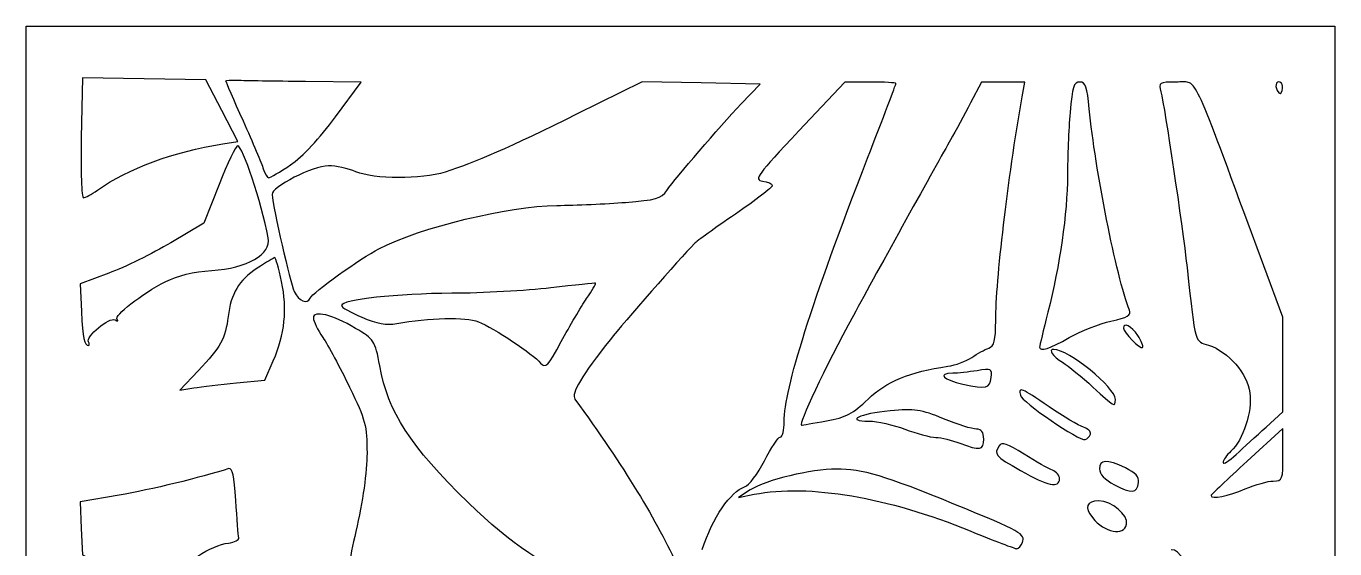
# Model space of a CAD drawing. Extents: x 0 to 87, y 0 to 173.
# Drawn here: x 0.4 to 87.2, y 138.5 to 173.2 of the extents above; entities that cross this region are included whole.
import ezdxf

# ---------------------------------------------------------------- set-up
doc = ezdxf.new("R2010")
doc.units = 0
doc.layers.get('0').update_dxf_attribs({"linetype": 'CONTINUOUS'})

msp = doc.modelspace()

# ---------------------------------------------------------------- linework, layer by layer
at = {"color": 7}
for points in [[(0.367726, 86.415607), (0.367726, 173.198941), (43.759393, 173.198941), (87.151059, 173.198941), (87.151059, 86.415607), (87.151059, -0.367726), (43.759393, -0.367726), (0.367726, -0.367726)], [(83.606746, 169.423124)], [(17.905908, 164.00467)], [(5.089382, 162.317512)], [(19.197241, 155.16556)], [(37.528114, 155.130466)], [(4.491742, 152.259681)], [(69.543726, 152.554266)], [(74.083926, 152.685475)], [(14.305831, 149.539464)], [(64.354183, 149.908608)], [(72.598976, 148.440033)], [(53.434237, 147.025082)], [(63.867726, 145.814566)], [(70.943359, 146.139379)], [(82.586997, 146.608125)], [(68.894809, 143.177035)], [(74.131607, 142.936637)], [(81.197934, 142.507274)], [(73.338309, 140.171144)], [(66.430448, 138.968152)]]:
    msp.add_lwpolyline(points, close=True, dxfattribs=at)
for points in [[(13.404975, 165.393411), (14.403684, 165.552449), (13.337842, 167.601131), (12.272, 169.649813), (8.185309, 169.71444), (4.098616, 169.779067), (4.019109, 165.800066)], [(20.884325, 167.17967), (22.585503, 169.494774), (18.884948, 169.527847)], [(47.779535, 168.039566), (49.033028, 169.362482), (45.127603, 169.435227), (41.222179, 169.507972), (36.912121, 167.377734)], [(56.353594, 169.494774), (54.660292, 169.494774), (51.605508, 166.253628)], [(66.410618, 168.502587), (66.582795, 169.494774), (65.148243, 169.494774), (63.713691, 169.494774), (62.991169, 168.105712)], [(13.161048, 162.702296), (12.141685, 160.143152), (9.953186, 158.834565)], [(82.586997, 146.608125), (83.711476, 147.619359), (83.711476, 150.762985), (83.711476, 153.906612), (81.184155, 160.708506)], [(5.852145, 156.819945), (3.939601, 156.113912), (4.032305, 154.27153)], [(11.78037, 150.347496), (10.554185, 149.059592), (11.480226, 149.211399)], [(14.305831, 149.539464), (16.205394, 149.715719), (16.757217, 150.998465)], [(83.711476, 144.778852), (83.711476, 146.521263), (81.330226, 144.34489)], [(48.389601, 142.447645), (47.595851, 141.952332), (48.654184, 142.155966)], [(6.526131, 142.097935), (3.939601, 141.645897), (4.024957, 139.891439), (4.110312, 138.136979), (6.538498, 136.91081)]]:
    msp.add_lwpolyline(points, dxfattribs=at)
for points in [[(81.184155, 160.708506), (77.619011, 170.303532), (78.038105, 169.494774), (76.631152, 169.494774)], [(14.390643, 169.593993), (13.954081, 169.612183), (13.596893, 169.598046), (13.596893, 169.56258)], [(13.596893, 169.56258), (13.596893, 169.527112), (14.117, 168.336487), (14.752686, 166.916746)], [(18.884948, 169.527847), (16.849644, 169.546037), (14.827206, 169.575803), (14.390643, 169.593993)], [(56.159712, 164.435914), (57.197662, 167.110573), (58.046893, 169.342995), (58.046893, 169.396852)], [(58.046893, 169.396852), (58.046893, 169.450709), (57.284908, 169.494774), (56.353594, 169.494774)], [(70.23549, 169.494774), (69.84197, 169.494774), (69.738581, 169.167965), (69.595092, 167.470479)], [(70.870985, 167.708837), (70.734073, 169.179947), (70.622049, 169.494774), (70.23549, 169.494774)], [(76.631152, 169.494774), (75.509117, 169.494774), (75.459974, 169.463108), (75.616173, 168.840766)], [(83.606746, 169.423116), (83.337792, 169.692069), (83.115878, 169.287149), (83.336548, 168.930096)], [(83.655186, 168.929038), (83.716463, 169.112867), (83.694664, 169.335206), (83.606746, 169.423124)], [(64.66431, 153.677616), (64.668807, 156.310331), (65.459097, 163.019457), (66.410618, 168.502587)], [(75.616173, 168.840766), (75.879013, 167.793522), (77.02768, 160.080381), (77.350998, 157.191649)], [(83.336548, 168.930096), (83.503243, 168.660376), (83.565566, 168.660167), (83.655186, 168.929038)], [(42.85271, 162.298372), (43.465557, 163.173334), (46.316376, 166.495374), (47.779535, 168.039566)], [(62.991169, 168.105712), (62.593784, 167.341727), (61.997024, 166.240399), (61.66504, 165.658316)], [(73.523943, 154.373245), (72.662039, 156.587948), (71.241341, 163.72936), (70.870985, 167.708837)], [(14.752686, 166.916746), (15.388371, 165.497005), (15.991708, 164.067509), (16.093433, 163.740087)], [(17.905908, 164.00467), (18.681034, 164.526522), (19.851916, 165.774685), (20.884325, 167.17967)], [(36.912121, 167.377734), (32.365667, 165.130659), (30.107371, 164.13745), (28.148976, 163.523661)], [(69.595092, 167.470479), (69.500978, 166.357117), (69.421841, 164.481883), (69.419229, 163.303292)], [(4.019109, 165.800066), (3.975379, 163.611616), (4.040283, 161.821244), (4.16334, 161.821462)], [(51.605508, 166.253628), (48.845261, 163.32499), (48.61311, 163.00441), (49.197765, 162.928762)], [(5.089382, 162.317512), (7.149503, 163.771457), (10.120337, 164.870354), (13.404975, 165.393411)], [(14.395935, 165.261441), (14.277396, 165.261441), (13.721697, 164.109826), (13.161048, 162.702296)], [(16.422032, 159.161429), (15.960522, 161.557712), (14.730342, 165.261441), (14.395935, 165.261441)], [(61.66504, 165.658316), (60.819808, 164.176337), (56.779329, 156.872722), (55.224683, 154.016649)], [(50.638559, 146.976224), (50.638559, 149.144388), (52.456337, 154.892796), (56.159712, 164.435914)], [(16.093433, 163.740087), (16.195157, 163.412665), (16.357201, 163.144774), (16.453528, 163.144774)], [(16.453528, 163.144774), (16.549857, 163.144774), (17.203428, 163.531727), (17.905908, 164.00467)], [(20.418412, 163.938464), (19.38953, 163.938393), (16.626097, 162.536722), (16.670671, 162.037532)], [(22.236661, 163.54165), (21.714241, 163.759931), (20.896028, 163.938498), (20.418412, 163.938464)], [(28.148976, 163.523661), (26.574001, 163.030042), (23.438277, 163.039582), (22.236661, 163.54165)], [(69.419229, 163.303292), (69.413699, 160.807186), (68.91347, 157.297257), (68.127129, 154.237149)], [(4.16334, 161.821462), (4.286397, 161.821679), (4.703116, 162.044902), (5.089382, 162.317512)], [(40.117107, 161.515351), (42.11692, 161.668167), (42.485114, 161.773557), (42.85271, 162.298372)], [(49.844809, 162.626948), (49.844809, 162.506997), (48.743481, 161.65694), (47.397413, 160.737933)], [(49.197765, 162.928762), (49.553641, 162.882716), (49.844809, 162.7469), (49.844809, 162.626948)], [(16.670671, 162.037532), (16.756037, 161.081559), (17.871417, 156.200104), (18.13835, 155.614249)], [(35.557309, 161.310003), (36.794236, 161.325823), (38.846144, 161.41823), (40.117107, 161.515351)], [(23.747942, 158.431205), (26.571948, 159.873272), (32.294494, 161.268271), (35.557309, 161.310003)], [(47.397413, 160.737933), (46.051346, 159.818926), (44.830857, 158.942711), (44.685217, 158.790789)], [(9.953186, 158.834565), (8.749512, 158.114842), (6.904043, 157.208263), (5.852145, 156.819945)], [(12.670851, 156.994688), (15.022809, 157.147871), (16.630936, 158.07675), (16.422032, 159.161429)], [(19.197241, 155.165559), (19.330424, 155.502121), (22.583577, 157.836626), (23.747942, 158.431205)], [(44.685217, 158.790789), (43.659724, 157.721056), (39.971567, 153.514382), (39.107716, 152.429149)], [(15.690575, 157.145034), (14.459064, 156.330059), (13.945971, 155.477925), (13.760564, 153.93972)], [(16.862357, 157.853107), (16.806363, 157.853107), (16.279059, 157.534474), (15.690575, 157.145034)], [(17.300943, 156.266153), (17.115716, 157.138978), (16.918353, 157.853107), (16.862357, 157.853107)], [(77.350998, 157.191649), (77.93654, 151.960048), (77.825423, 152.35942), (78.783431, 152.043249)], [(6.395527, 153.745213), (6.163626, 154.00199), (8.004898, 155.438072), (9.628143, 156.266455)], [(9.628143, 156.266455), (10.408947, 156.66492), (11.456266, 156.915582), (12.670851, 156.994688)], [(16.757217, 150.998465), (17.526778, 152.78736), (17.694455, 154.41184), (17.300943, 156.266153)], [(18.13835, 155.614249), (18.435659, 154.961725), (19.018796, 154.71463), (19.197241, 155.16556)], [(28.596818, 155.484553), (25.021376, 155.472128), (21.26981, 155.056041), (21.26981, 154.671914)], [(35.160434, 155.845327), (33.559705, 155.653884), (30.606077, 155.491536), (28.596818, 155.484553)], [(38.129988, 156.14832), (38.097463, 156.173117), (36.761163, 156.03677), (35.160434, 155.845327)], [(37.528114, 155.130466), (37.89167, 155.665489), (38.162513, 156.123523), (38.129988, 156.14832)], [(21.26981, 154.671914), (21.26981, 154.56564), (21.882886, 154.214949), (22.632205, 153.892601)], [(35.855002, 152.292469), (36.411657, 153.318344), (37.164555, 154.595443), (37.528114, 155.130466)], [(4.032305, 154.27153), (4.121727, 152.494355), (4.218238, 152.032274), (4.499997, 152.032274)], [(4.491744, 152.259681), (4.279095, 152.603755), (5.892314, 153.932983), (6.263701, 153.719702)], [(6.263701, 153.719702), (6.440655, 153.61808), (6.499977, 153.62956), (6.395527, 153.745213)], [(13.760564, 153.93972), (13.587593, 152.504694), (13.248455, 151.889473), (11.78037, 150.347496)], [(22.211348, 153.16026), (20.653137, 154.075762), (19.417726, 154.379261), (19.417726, 153.846558)], [(19.417726, 153.846558), (19.417726, 153.643867), (19.698431, 153.063437), (20.041516, 152.556714)], [(22.632205, 153.892601), (23.628745, 153.463901), (24.250439, 153.35386), (24.947309, 153.482824)], [(24.947309, 153.482824), (27.059808, 153.873767), (29.530479, 153.924454), (30.354699, 153.593761)], [(55.224683, 154.016649), (53.337124, 150.548982), (51.53787, 146.740607), (51.787139, 146.740607)], [(64.198455, 151.848624), (64.572105, 151.983425), (64.662024, 152.336448), (64.66431, 153.677616)], [(68.127129, 154.237149), (67.821749, 153.048737), (67.571893, 152.00694), (67.571893, 151.922045)], [(69.543726, 152.554266), (70.29986, 152.986882), (71.543016, 153.474772), (72.306294, 153.638466)], [(72.306294, 153.638466), (73.429558, 153.879363), (73.661646, 154.019413), (73.523943, 154.373245)], [(23.812167, 150.670664), (23.501279, 152.355123), (23.452445, 152.431072), (22.211348, 153.16026)], [(30.354699, 153.593761), (31.379115, 153.182744), (33.991103, 151.453599), (34.483162, 150.860703)], [(74.083926, 152.685475), (73.675457, 153.308875), (73.128143, 153.58851), (73.128143, 153.173806)], [(73.128143, 153.173806), (73.128143, 152.894453), (74.260588, 151.753608), (74.399749, 151.892769)], [(4.499997, 152.032274), (4.572758, 152.032274), (4.569044, 152.134607), (4.491742, 152.259681)], [(20.041516, 152.556714), (20.384599, 152.049991), (21.184325, 150.563837), (21.818685, 149.254148)], [(34.483162, 150.860703), (34.802506, 150.475918), (34.956565, 150.636706), (35.855002, 152.292469)], [(39.107716, 152.429149), (37.20034, 150.032959), (36.494125, 148.840464), (36.763015, 148.469941)], [(67.571893, 151.922045), (67.571893, 151.590755), (68.226556, 151.800657), (69.543726, 152.554266)], [(74.399749, 151.892769), (74.467392, 151.960414), (74.325274, 152.317132), (74.083926, 152.685475)], [(78.783431, 152.043249), (80.105599, 151.606894), (81.345662, 150.175946), (81.518527, 148.887128)], [(61.486476, 150.643242), (61.995799, 150.716586), (62.710174, 150.980217), (63.073976, 151.229089)], [(63.073976, 151.229089), (63.437778, 151.47796), (63.943794, 151.756751), (64.198455, 151.848624)], [(68.506433, 151.767691), (68.12766, 151.767691), (68.444052, 151.304836), (69.093247, 150.909229)], [(72.598976, 148.440033), (72.598976, 149.237291), (69.486944, 151.767691), (68.506433, 151.767691)], [(29.705694, 141.581232), (25.803993, 145.395995), (24.380474, 147.591453), (23.812167, 150.670664)], [(56.194809, 148.468153), (57.379336, 149.620813), (58.993294, 150.284213), (61.486476, 150.643242)], [(61.817205, 150.183103), (60.778033, 150.178023), (61.174717, 149.749869), (62.478663, 149.469169)], [(63.428142, 150.353817), (62.869548, 150.261525), (62.144627, 150.184703), (61.817205, 150.183103)], [(64.354183, 149.908608), (64.437964, 150.48191), (64.37797, 150.510749), (63.428142, 150.353817)], [(69.093247, 150.909229), (69.493429, 150.665365), (70.400458, 149.925319), (71.108866, 149.264684)], [(11.480226, 149.211399), (11.989549, 149.294894), (13.261071, 149.442521), (14.305831, 149.539464)], [(62.478663, 149.469169), (64.078956, 149.124679), (64.245321, 149.163658), (64.354183, 149.908608)], [(68.213407, 147.954575), (66.33437, 149.241014), (66.170725, 149.306464), (66.295722, 148.721547)], [(21.818685, 149.254148), (22.866668, 147.090503), (22.971956, 146.691562), (22.970866, 144.888524)], [(36.763015, 148.469941), (40.00305, 144.005274), (42.244431, 140.340382), (43.6011, 137.288963)], [(53.434237, 147.025082), (54.74108, 147.261886), (55.20372, 147.503728), (56.194809, 148.468153)], [(66.295722, 148.721547), (66.390128, 148.279777), (70.202213, 145.674133), (70.598064, 145.7808)], [(71.108866, 149.264684), (72.53382, 147.935822), (72.598976, 147.899762), (72.598976, 148.440033)], [(81.518527, 148.887128), (81.686651, 147.633673), (81.075345, 145.74793), (80.262383, 145.012212)], [(57.655788, 147.689722), (55.637655, 147.503593), (54.629653, 147.005188), (56.271345, 147.005188)], [(61.201363, 147.168014), (59.713664, 147.773849), (59.272228, 147.838804), (57.655788, 147.689722)], [(70.479502, 146.609207), (70.170895, 146.707156), (69.151151, 147.312572), (68.213407, 147.954575)], [(50.377786, 145.946857), (50.521211, 145.946857), (50.638559, 146.410074), (50.638559, 146.976224)], [(51.787139, 146.740607), (51.829573, 146.740607), (52.570766, 146.868621), (53.434237, 147.025082)], [(56.271345, 147.005188), (56.808211, 147.005188), (57.873821, 146.767124), (58.639366, 146.476156)], [(63.384176, 146.476024), (63.118222, 146.476024), (62.135956, 146.787418), (61.201363, 147.168014)], [(49.325633, 144.379148), (49.760891, 145.241388), (50.234358, 145.946857), (50.377786, 145.946857)], [(58.639366, 146.476156), (59.404911, 146.185189), (60.328924, 145.938007), (60.692726, 145.926863)], [(60.692726, 145.926863), (61.056528, 145.915724), (61.770903, 145.746121), (62.280226, 145.549982)], [(62.280226, 145.549982), (63.620883, 145.033698), (63.867726, 145.074838), (63.867726, 145.814566)], [(63.867726, 145.814566), (63.867726, 146.278835), (63.723573, 146.476024), (63.384176, 146.476024)], [(70.943359, 146.139379), (70.996844, 146.299835), (70.788109, 146.511259), (70.479502, 146.609207)], [(70.598064, 145.7808), (70.734489, 145.817561), (70.889873, 145.978922), (70.943359, 146.139379)], [(80.602622, 144.79393), (81.075564, 145.23556), (81.968533, 146.051947), (82.586997, 146.608125)], [(64.892441, 145.372354), (64.524538, 144.792031), (64.59624, 144.709319), (66.315122, 143.731253)], [(66.542036, 144.821979), (65.42777, 145.526368), (65.066495, 145.646905), (64.892441, 145.372354)], [(80.262383, 145.012212), (79.976573, 144.753555), (79.742726, 144.41796), (79.742726, 144.266449)], [(22.970866, 144.888524), (22.970072, 143.662376), (22.686569, 141.673376), (22.228766, 139.683067)], [(48.005092, 142.64349), (48.301177, 142.737464), (48.882832, 143.501967), (49.325633, 144.379148)], [(68.431788, 143.751139), (68.177127, 143.844047), (67.326738, 144.325925), (66.542036, 144.821979)], [(73.262733, 143.908103), (72.025105, 144.498285), (71.540643, 144.478145), (71.540643, 143.836512)], [(81.330226, 144.34489), (80.020538, 143.147883), (78.948976, 142.125674), (78.948976, 142.073312)], [(79.742726, 144.266449), (79.742726, 144.114935), (80.129679, 144.352301), (80.602622, 144.79393)], [(83.071954, 143.036441), (83.68352, 143.036441), (83.711476, 143.112606), (83.711476, 144.778852)], [(13.801614, 143.855451), (11.950108, 143.267433), (8.633222, 142.466182), (6.526131, 142.097935)], [(14.273486, 141.753116), (14.174349, 143.377248), (14.049357, 143.934132), (13.801614, 143.855451)], [(54.091798, 143.830191), (52.415379, 143.830191), (49.454874, 143.112392), (48.389601, 142.447645)], [(61.883351, 141.511091), (57.314417, 143.389286), (55.833097, 143.830191), (54.091798, 143.830191)], [(66.315122, 143.731253), (68.10802, 142.711069), (68.894809, 142.542035), (68.894809, 143.177035)], [(68.894809, 143.177035), (68.894809, 143.399886), (68.68645, 143.65823), (68.431788, 143.751139)], [(71.540643, 143.836512), (71.540643, 143.501719), (71.897505, 143.125521), (72.53283, 142.790564)], [(74.131607, 142.936637), (74.187164, 143.309943), (73.9418, 143.584276), (73.262733, 143.908103)], [(45.196562, 138.484356), (45.903698, 140.607695), (47.080175, 142.349934), (48.005092, 142.64349)], [(48.654184, 142.155966), (52.282831, 142.854148), (57.502031, 141.969657), (62.968772, 139.730091)], [(72.53283, 142.790564), (73.683217, 142.184054), (74.024236, 142.215211), (74.131607, 142.936637)], [(78.948976, 142.073312), (78.948976, 141.813859), (80.097111, 142.035406), (81.197934, 142.507274)], [(81.197934, 142.507274), (81.876908, 142.798316), (82.720214, 143.036441), (83.071954, 143.036441)], [(14.465639, 139.278495), (14.434127, 139.424386), (14.347659, 140.537965), (14.273486, 141.753116)], [(37.341053, 136.46077), (35.008743, 137.169186), (32.492106, 138.856908), (29.705694, 141.581232)], [(66.430448, 138.968152), (66.641961, 139.519348), (66.401863, 139.653621), (61.883351, 141.511091)], [(71.490753, 141.713524), (70.689018, 141.713524), (70.531374, 141.291053), (71.077622, 140.606362)], [(73.338309, 140.171144), (73.459015, 140.79792), (72.362251, 141.713524), (71.490753, 141.713524)], [(71.077622, 140.606362), (71.872023, 139.610626), (73.1818, 139.358473), (73.338309, 140.171144)], [(62.968772, 139.730091), (64.554603, 139.080425), (65.945134, 138.546546), (66.058841, 138.543699)], [(10.083242, 136.541629), (10.74161, 137.558195), (12.652899, 138.790079), (13.780538, 138.924649)], [(13.780538, 138.924649), (14.188856, 138.973375), (14.497151, 139.132606), (14.465639, 139.278495)], [(22.228766, 139.683067), (21.82127, 137.911472), (21.528099, 136.259253), (21.577274, 136.01147)], [(66.058841, 138.543699), (66.172551, 138.540842), (66.339773, 138.731858), (66.430448, 138.968152)], [(77.626059, 136.314889), (77.626059, 137.232326), (76.809166, 138.572528), (76.307781, 138.47767)]]:
    msp.add_open_spline(points, degree=3, dxfattribs=at)

doc.saveas('drawing.dxf')
